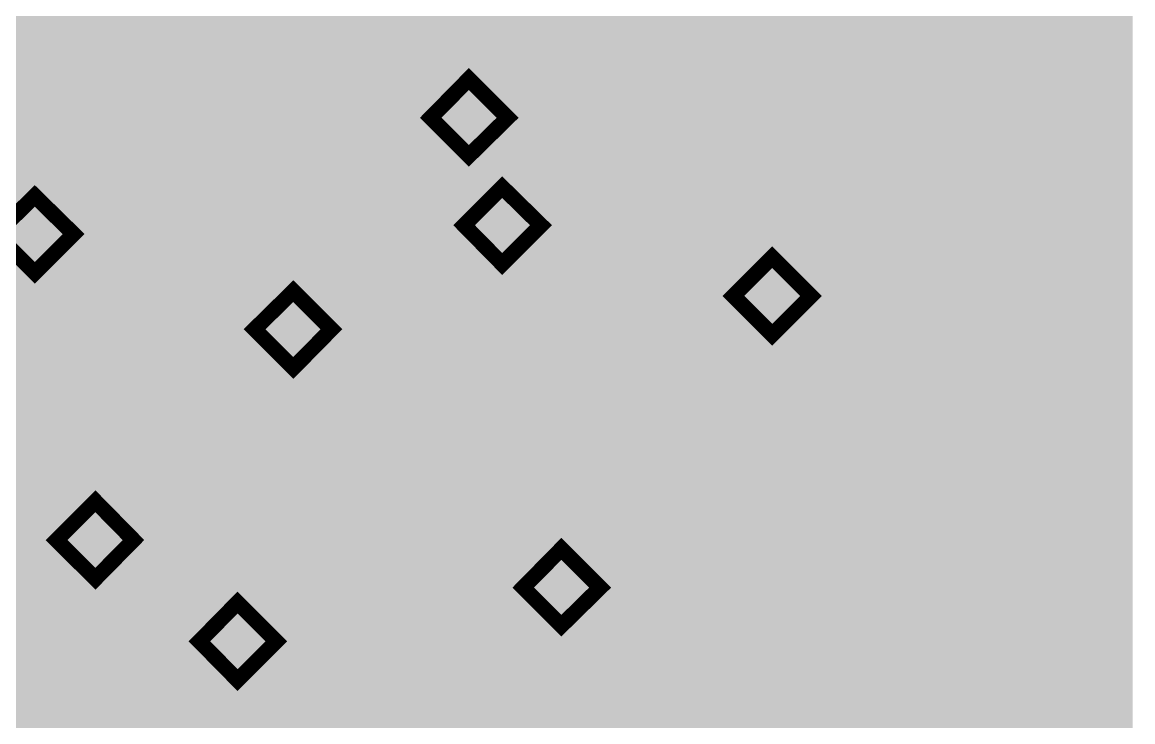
# Model space of a CAD drawing. Header units: millimetres. Extents: x 92 to 588, y 96 to 434.
# Drawn here: x 559.37 to 588.17, y 375.36 to 393.51 of the extents above; entities that cross this region are included whole.
import ezdxf

# ---------------------------------------------------------------- set-up
doc = ezdxf.new("R2010")
doc.units = ezdxf.units.MM
doc.layers.add('H', color=7, linetype='Continuous')
doc.layers.add('P', color=7, linetype='Continuous')

msp = doc.modelspace()

# ---------------------------------------------------------------- hatches: boundary and pattern name
at = {"layer": 'H', "linetype": 'Continuous'}
for points in [[(291.162, 223.903), (291.162, 433.788), (588.166, 433.788), (588.166, 223.903), (291.162, 223.903)], [(570.95, 390.043), (569.962, 391.031), (570.95, 392.037), (571.955, 391.031), (570.95, 390.043)], [(572.714, 389.073), (572.538, 389.073), (572.344, 389.108), (572.185, 389.161), (572.044, 389.214), (572.044, 389.585), (572.114, 389.549), (572.185, 389.514), (572.255, 389.479), (572.344, 389.444), (572.449, 389.426), (572.538, 389.391), (572.626, 389.373), (572.714, 389.373), (572.82, 389.373), (572.926, 389.408), (572.979, 389.426), (573.049, 389.497), (573.084, 389.532), (573.155, 389.62), (573.19, 389.708), (573.225, 389.814), (573.225, 389.955), (573.225, 390.026), (573.208, 390.132), (573.19, 390.184), (573.173, 390.22), (573.12, 390.29), (573.084, 390.326), (573.049, 390.361), (572.943, 390.396), (572.89, 390.414), (572.785, 390.431), (572.661, 390.449), (572.52, 390.449), (572.379, 390.414), (572.238, 390.396), (572.15, 390.378), (572.15, 391.719), (573.561, 391.719), (573.561, 391.402), (572.485, 391.402), (572.485, 390.714), (572.538, 390.731), (572.661, 390.731), (572.714, 390.731), (572.908, 390.731), (573.049, 390.696), (573.12, 390.678), (573.243, 390.625), (573.314, 390.573), (573.367, 390.52), (573.472, 390.396), (573.508, 390.326), (573.543, 390.255), (573.578, 390.061), (573.578, 389.955), (573.578, 389.867), (573.543, 389.691), (573.525, 389.602), (573.49, 389.532), (573.402, 389.391), (573.349, 389.32), (573.296, 389.267), (573.155, 389.179), (573.084, 389.144), (572.996, 389.108), (572.82, 389.073), (572.714, 389.073)], [(574.742, 389.073), (574.637, 389.073), (574.46, 389.108), (574.39, 389.126), (574.319, 389.161), (574.178, 389.232), (574.125, 389.285), (574.072, 389.338), (573.984, 389.461), (573.949, 389.532), (573.931, 389.602), (573.896, 389.761), (573.896, 389.849), (573.896, 389.938), (573.966, 390.132), (574.002, 390.22), (574.072, 390.308), (574.231, 390.449), (574.337, 390.502), (574.478, 390.378), (574.372, 390.255), (574.319, 390.184), (574.284, 390.114), (574.249, 389.955), (574.249, 389.867), (574.249, 389.761), (574.319, 389.567), (574.39, 389.479), (574.46, 389.408), (574.637, 389.338), (574.742, 389.32), (574.848, 389.338), (575.025, 389.391), (575.095, 389.461), (575.148, 389.532), (575.219, 389.708), (575.219, 389.814), (575.219, 389.885), (575.183, 390.026), (575.166, 390.061), (575.13, 390.114), (575.007, 390.22), (574.919, 390.255), (574.848, 390.29), (574.76, 390.326), (574.654, 390.378), (574.548, 390.414), (574.478, 390.378), (574.337, 390.502), (574.249, 390.573), (574.107, 390.696), (574.055, 390.767), (574.002, 390.837), (573.966, 390.996), (573.966, 391.084), (573.966, 391.155), (573.984, 391.296), (574.037, 391.419), (574.125, 391.525), (574.178, 391.578), (574.231, 391.631), (574.354, 391.701), (574.495, 391.737), (574.654, 391.772), (574.742, 391.772), (574.831, 391.772), (574.989, 391.754), (575.13, 391.701), (575.254, 391.631), (575.36, 391.543), (575.43, 391.437), (575.483, 391.313), (575.519, 391.19), (575.519, 391.119), (575.519, 391.031), (575.466, 390.855), (575.413, 390.767), (575.36, 390.696), (575.219, 390.555), (575.13, 390.502), (574.989, 390.643), (575.095, 390.767), (575.13, 390.837), (575.148, 390.89), (575.166, 391.031), (575.183, 391.102), (575.166, 391.19), (575.113, 391.331), (575.06, 391.402), (575.025, 391.419), (574.954, 391.472), (574.831, 391.507), (574.742, 391.525), (574.654, 391.507), (574.495, 391.454), (574.425, 391.419), (574.407, 391.384), (574.354, 391.331), (574.319, 391.225), (574.301, 391.137), (574.301, 391.066), (574.337, 390.961), (574.372, 390.908), (574.407, 390.872), (574.495, 390.784), (574.548, 390.749), (574.619, 390.714), (574.725, 390.678), (574.831, 390.625), (574.919, 390.59), (574.989, 390.643), (575.13, 390.502), (575.236, 390.431), (575.395, 390.308), (575.466, 390.237), (575.519, 390.167), (575.571, 389.955), (575.589, 389.849), (575.571, 389.761), (575.554, 389.62), (575.483, 389.479), (575.395, 389.355), (575.342, 389.285), (575.272, 389.232), (575.148, 389.161), (574.989, 389.108), (574.831, 389.073), (574.742, 389.073)], [(577.688, 389.073), (577.6, 389.073), (577.406, 389.108), (577.3, 389.126), (577.124, 389.179), (576.983, 389.232), (576.983, 389.602), (577.124, 389.514), (577.3, 389.444), (577.388, 389.408), (577.582, 389.373), (577.67, 389.373), (577.776, 389.373), (577.882, 389.408), (577.935, 389.426), (578.023, 389.479), (578.059, 389.514), (578.129, 389.602), (578.164, 389.691), (578.182, 389.743), (578.2, 389.849), (578.2, 389.92), (578.2, 389.99), (578.182, 390.096), (578.164, 390.149), (578.147, 390.202), (578.076, 390.273), (578.041, 390.29), (577.97, 390.343), (577.882, 390.361), (577.776, 390.378), (577.653, 390.378), (577.512, 390.378), (577.512, 390.678), (577.618, 390.678), (577.741, 390.678), (577.935, 390.731), (578.006, 390.784), (578.041, 390.819), (578.094, 390.872), (578.147, 391.013), (578.147, 391.102), (578.147, 391.155), (578.129, 391.243), (578.111, 391.278), (578.094, 391.313), (578.041, 391.366), (578.023, 391.384), (577.953, 391.419), (577.865, 391.454), (577.794, 391.454), (577.706, 391.472), (577.6, 391.454), (577.512, 391.437), (577.424, 391.419), (577.335, 391.384), (577.247, 391.349), (577.194, 391.313), (577.124, 391.278), (577.071, 391.243), (577.053, 391.613), (577.177, 391.666), (577.353, 391.719), (577.459, 391.737), (577.635, 391.772), (577.723, 391.772), (577.9, 391.754), (578.041, 391.737), (578.094, 391.719), (578.217, 391.648), (578.27, 391.613), (578.323, 391.578), (578.411, 391.472), (578.447, 391.419), (578.464, 391.366), (578.5, 391.225), (578.5, 391.137), (578.5, 391.031), (578.429, 390.855), (578.358, 390.767), (578.288, 390.696), (578.129, 390.59), (578.023, 390.555), (578.111, 390.52), (578.2, 390.484), (578.288, 390.449), (578.376, 390.378), (578.411, 390.326), (578.482, 390.237), (578.5, 390.184), (578.535, 390.114), (578.552, 389.973), (578.552, 389.814), (578.517, 389.655), (578.5, 389.567), (578.464, 389.497), (578.376, 389.373), (578.323, 389.32), (578.27, 389.25), (578.129, 389.161), (578.059, 389.144), (577.97, 389.108), (577.794, 389.073), (577.688, 389.073)], [(579.734, 389.073), (579.628, 389.073), (579.47, 389.108), (579.381, 389.126), (579.311, 389.161), (579.17, 389.232), (579.117, 389.285), (579.064, 389.338), (578.976, 389.461), (578.923, 389.602), (578.888, 389.761), (578.888, 389.849), (578.888, 389.938), (578.958, 390.132), (578.993, 390.22), (579.064, 390.308), (579.223, 390.449), (579.329, 390.502), (579.47, 390.378), (579.364, 390.255), (579.311, 390.184), (579.276, 390.114), (579.24, 389.955), (579.24, 389.867), (579.24, 389.761), (579.311, 389.567), (579.381, 389.479), (579.452, 389.408), (579.628, 389.338), (579.734, 389.32), (579.84, 389.338), (580.016, 389.391), (580.087, 389.461), (580.14, 389.532), (580.21, 389.708), (580.21, 389.814), (580.21, 389.885), (580.175, 390.026), (580.158, 390.061), (580.122, 390.114), (579.999, 390.22), (579.911, 390.255), (579.84, 390.29), (579.752, 390.326), (579.646, 390.378), (579.54, 390.414), (579.47, 390.378), (579.329, 390.502), (579.24, 390.573), (579.099, 390.696), (579.046, 390.767), (579.011, 390.837), (578.958, 390.996), (578.958, 391.084), (578.958, 391.155), (578.976, 391.296), (579.029, 391.419), (579.117, 391.525), (579.17, 391.578), (579.223, 391.631), (579.346, 391.701), (579.487, 391.737), (579.646, 391.772), (579.734, 391.772), (579.822, 391.772), (579.981, 391.754), (580.122, 391.701), (580.246, 391.631), (580.352, 391.543), (580.422, 391.437), (580.475, 391.313), (580.51, 391.19), (580.51, 391.119), (580.51, 391.031), (580.457, 390.855), (580.405, 390.767), (580.352, 390.696), (580.21, 390.555), (580.122, 390.502), (579.981, 390.643), (580.087, 390.767), (580.122, 390.837), (580.14, 390.89), (580.175, 391.031), (580.175, 391.102), (580.158, 391.19), (580.105, 391.331), (580.052, 391.402), (580.016, 391.419), (579.946, 391.472), (579.822, 391.507), (579.734, 391.525), (579.646, 391.507), (579.487, 391.454), (579.417, 391.419), (579.399, 391.384), (579.346, 391.331), (579.311, 391.225), (579.293, 391.137), (579.311, 391.066), (579.329, 390.961), (579.364, 390.908), (579.399, 390.872), (579.487, 390.784), (579.54, 390.749), (579.611, 390.714), (579.717, 390.678), (579.822, 390.625), (579.911, 390.59), (579.981, 390.643), (580.122, 390.502), (580.228, 390.431), (580.387, 390.308), (580.457, 390.237), (580.51, 390.167), (580.563, 389.955), (580.581, 389.849), (580.563, 389.761), (580.546, 389.62), (580.475, 389.479), (580.387, 389.355), (580.334, 389.285), (580.263, 389.232), (580.14, 389.161), (579.981, 389.108), (579.822, 389.073), (579.734, 389.073)], [(560.596, 388.844), (560.402, 388.844), (560.226, 388.879), (560.049, 388.932), (559.908, 388.985), (559.908, 389.355), (559.979, 389.32), (560.049, 389.285), (560.137, 389.25), (560.208, 389.214), (560.314, 389.179), (560.402, 389.161), (560.49, 389.144), (560.596, 389.144), (560.702, 389.144), (560.79, 389.179), (560.843, 389.197), (560.931, 389.267), (560.966, 389.303), (561.019, 389.373), (561.072, 389.479), (561.09, 389.585), (561.108, 389.726), (561.09, 389.779), (561.072, 389.902), (561.055, 389.938), (561.037, 389.99), (560.984, 390.061), (560.949, 390.096), (560.914, 390.114), (560.825, 390.167), (560.772, 390.184), (560.667, 390.202), (560.525, 390.202), (560.384, 390.202), (560.243, 390.184), (560.12, 390.167), (560.014, 390.149), (560.014, 391.472), (561.443, 391.472), (561.443, 391.172), (560.349, 391.172), (560.349, 390.484), (560.42, 390.502), (560.543, 390.502), (560.596, 390.502), (560.772, 390.502), (560.931, 390.467), (560.984, 390.449), (561.125, 390.378), (561.178, 390.343), (561.249, 390.29), (561.355, 390.167), (561.39, 390.096), (561.407, 390.026), (561.443, 389.832), (561.46, 389.726), (561.443, 389.62), (561.425, 389.444), (561.39, 389.373), (561.355, 389.285), (561.284, 389.161), (561.231, 389.091), (561.16, 389.038), (561.037, 388.95), (560.949, 388.914), (560.878, 388.879), (560.684, 388.844), (560.596, 388.844)], [(562.607, 388.844), (562.519, 388.844), (562.342, 388.862), (562.272, 388.897), (562.184, 388.932), (562.06, 389.003), (561.99, 389.056), (561.937, 389.108), (561.866, 389.232), (561.831, 389.303), (561.795, 389.373), (561.778, 389.532), (561.778, 389.602), (561.778, 389.708), (561.831, 389.902), (561.884, 389.99), (561.937, 390.079), (562.113, 390.22), (562.201, 390.273), (562.342, 390.132), (562.236, 390.026), (562.201, 389.955), (562.166, 389.885), (562.131, 389.726), (562.113, 389.638), (562.131, 389.514), (562.201, 389.32), (562.254, 389.25), (562.342, 389.179), (562.519, 389.108), (562.625, 389.091), (562.73, 389.108), (562.907, 389.161), (562.96, 389.232), (563.03, 389.303), (563.101, 389.479), (563.101, 389.585), (563.101, 389.655), (563.065, 389.779), (563.03, 389.832), (562.995, 389.885), (562.889, 389.973), (562.801, 390.026), (562.73, 390.061), (562.642, 390.096), (562.536, 390.132), (562.413, 390.184), (562.342, 390.132), (562.201, 390.273), (562.113, 390.343), (561.972, 390.467), (561.919, 390.52), (561.884, 390.59), (561.831, 390.767), (561.831, 390.855), (561.831, 390.925), (561.866, 391.066), (561.919, 391.19), (562.007, 391.296), (562.06, 391.349), (562.113, 391.384), (562.236, 391.472), (562.378, 391.507), (562.536, 391.543), (562.607, 391.543), (562.695, 391.543), (562.854, 391.507), (562.995, 391.472), (563.118, 391.402), (563.224, 391.313), (563.312, 391.208), (563.365, 391.084), (563.383, 390.943), (563.383, 390.872), (563.383, 390.802), (563.33, 390.625), (563.295, 390.537), (563.242, 390.449), (563.083, 390.326), (562.995, 390.273), (562.871, 390.414), (562.96, 390.537), (562.995, 390.59), (563.03, 390.661), (563.048, 390.802), (563.048, 390.872), (563.048, 390.961), (562.995, 391.102), (562.942, 391.172), (562.907, 391.19), (562.836, 391.243), (562.713, 391.278), (562.607, 391.278), (562.519, 391.278), (562.36, 391.225), (562.307, 391.172), (562.272, 391.155), (562.236, 391.084), (562.184, 390.978), (562.184, 390.89), (562.184, 390.837), (562.219, 390.731), (562.236, 390.678), (562.272, 390.643), (562.378, 390.555), (562.43, 390.52), (562.483, 390.484), (562.589, 390.431), (562.695, 390.396), (562.801, 390.361), (562.871, 390.414), (562.995, 390.273), (563.101, 390.202), (563.277, 390.079), (563.348, 390.008), (563.401, 389.92), (563.454, 389.726), (563.454, 389.62), (563.454, 389.532), (563.418, 389.373), (563.365, 389.25), (563.277, 389.108), (563.224, 389.056), (563.154, 389.003), (563.013, 388.914), (562.871, 388.862), (562.695, 388.844), (562.607, 388.844)], [(565.658, 388.844), (565.658, 389.126), (565.729, 389.126), (565.852, 389.161), (565.905, 389.197), (565.941, 389.232), (566.011, 389.338), (566.046, 389.408), (566.064, 389.461), (566.099, 389.638), (566.117, 389.726), (566.135, 389.938), (566.135, 390.184), (566.135, 390.449), (566.117, 390.643), (566.099, 390.749), (566.064, 390.908), (566.046, 390.978), (566.011, 391.031), (565.941, 391.137), (565.905, 391.172), (565.852, 391.208), (565.729, 391.243), (565.658, 391.243), (565.588, 391.243), (565.464, 391.208), (565.429, 391.172), (565.376, 391.137), (565.306, 391.031), (565.27, 390.978), (565.253, 390.908), (565.217, 390.731), (565.2, 390.643), (565.182, 390.431), (565.182, 390.184), (565.182, 389.92), (565.2, 389.726), (565.217, 389.638), (565.253, 389.479), (565.27, 389.408), (565.306, 389.338), (565.376, 389.232), (565.411, 389.197), (565.464, 389.161), (565.588, 389.126), (565.658, 389.126), (565.658, 388.844), (565.553, 388.844), (565.376, 388.879), (565.217, 388.967), (565.094, 389.091), (565.041, 389.179), (564.988, 389.267), (564.918, 389.461), (564.865, 389.726), (564.829, 390.026), (564.829, 390.184), (564.829, 390.361), (564.865, 390.661), (564.918, 390.908), (564.988, 391.119), (565.041, 391.208), (565.094, 391.278), (565.217, 391.402), (565.376, 391.49), (565.553, 391.525), (565.658, 391.525), (565.764, 391.525), (565.958, 391.49), (566.099, 391.402), (566.24, 391.278), (566.293, 391.19), (566.329, 391.102), (566.417, 390.908), (566.452, 390.643), (566.487, 390.361), (566.487, 390.184), (566.487, 390.026), (566.452, 389.708), (566.417, 389.461), (566.329, 389.25), (566.276, 389.161), (566.24, 389.091), (566.099, 388.967), (565.941, 388.879), (565.764, 388.844), (565.658, 388.844)], [(567.264, 388.844), (567.193, 388.844), (567.122, 388.844), (567.052, 388.862), (566.981, 388.879), (566.981, 389.214), (567.052, 389.197), (567.122, 389.161), (567.228, 389.144), (567.316, 389.144), (567.405, 389.144), (567.546, 389.179), (567.687, 389.232), (567.793, 389.32), (567.846, 389.373), (567.899, 389.426), (567.969, 389.567), (568.022, 389.726), (568.057, 389.902), (568.075, 390.008), (567.969, 390.202), (568.075, 390.255), (568.075, 390.326), (568.075, 390.361), (568.075, 390.414), (568.075, 390.537), (568.057, 390.767), (568.04, 390.855), (568.004, 390.925), (567.934, 391.049), (567.899, 391.102), (567.863, 391.137), (567.775, 391.208), (567.74, 391.225), (567.669, 391.243), (567.581, 391.243), (567.475, 391.243), (567.334, 391.19), (567.264, 391.137), (567.193, 391.049), (567.158, 390.961), (567.105, 390.784), (567.105, 390.661), (567.105, 390.573), (567.122, 390.431), (567.14, 390.378), (567.175, 390.326), (567.246, 390.237), (567.281, 390.202), (567.316, 390.184), (567.387, 390.149), (567.44, 390.132), (567.51, 390.114), (567.616, 390.114), (567.722, 390.114), (567.846, 390.149), (567.969, 390.202), (568.075, 390.008), (567.934, 389.92), (567.81, 389.867), (567.74, 389.849), (567.599, 389.832), (567.528, 389.832), (567.387, 389.832), (567.264, 389.867), (567.211, 389.885), (567.087, 389.938), (567.034, 389.973), (566.964, 390.043), (566.858, 390.167), (566.823, 390.255), (566.787, 390.326), (566.752, 390.52), (566.752, 390.643), (566.752, 390.731), (566.787, 390.925), (566.823, 390.996), (566.858, 391.084), (566.946, 391.225), (566.999, 391.296), (567.052, 391.349), (567.175, 391.437), (567.264, 391.472), (567.334, 391.49), (567.493, 391.525), (567.581, 391.525), (567.669, 391.525), (567.828, 391.507), (567.899, 391.472), (567.969, 391.437), (568.093, 391.349), (568.145, 391.296), (568.216, 391.225), (568.322, 391.031), (568.357, 390.925), (568.392, 390.802), (568.428, 390.52), (568.428, 390.343), (568.428, 390.184), (568.392, 389.885), (568.357, 389.726), (568.322, 389.602), (568.216, 389.355), (568.145, 389.25), (568.075, 389.161), (567.881, 389.003), (567.793, 388.95), (567.669, 388.897), (567.422, 388.844), (567.264, 388.844)], [(576.048, 389.126), (576.048, 389.62), (576.453, 389.62), (576.453, 389.126), (576.048, 389.126)], [(563.912, 388.897), (563.912, 389.391), (564.335, 389.391), (564.335, 388.897), (563.912, 388.897)], [(571.814, 387.239), (570.827, 388.244), (571.814, 389.232), (572.82, 388.244), (571.814, 387.239)], [(559.696, 387.009), (558.691, 388.015), (559.696, 389.003), (560.702, 388.015), (559.696, 387.009)], [(578.817, 385.404), (577.812, 386.41), (578.817, 387.415), (579.822, 386.41), (578.817, 385.404)], [(566.399, 384.54), (565.394, 385.545), (566.399, 386.533), (567.387, 385.545), (566.399, 384.54)], [(567.281, 383.147), (567.105, 383.147), (566.928, 383.182), (566.752, 383.217), (566.611, 383.288), (566.611, 383.658), (566.681, 383.623), (566.823, 383.552), (566.911, 383.517), (567.017, 383.482), (567.105, 383.464), (567.193, 383.446), (567.299, 383.446), (567.387, 383.446), (567.493, 383.482), (567.546, 383.499), (567.634, 383.552), (567.669, 383.605), (567.722, 383.676), (567.757, 383.782), (567.793, 383.887), (567.793, 384.011), (567.793, 384.081), (567.775, 384.205), (567.757, 384.24), (567.74, 384.293), (567.687, 384.364), (567.652, 384.381), (567.616, 384.417), (567.51, 384.469), (567.475, 384.487), (567.352, 384.505), (567.228, 384.505), (567.087, 384.505), (566.946, 384.487), (566.805, 384.469), (566.717, 384.452), (566.717, 385.775), (568.128, 385.775), (568.128, 385.475), (567.052, 385.475), (567.052, 384.787), (567.105, 384.787), (567.228, 384.805), (567.281, 384.805), (567.475, 384.787), (567.616, 384.769), (567.687, 384.752), (567.81, 384.681), (567.881, 384.646), (567.951, 384.593), (568.04, 384.469), (568.075, 384.399), (568.11, 384.328), (568.145, 384.134), (568.145, 384.011), (568.145, 383.923), (568.11, 383.746), (568.093, 383.676), (568.057, 383.588), (567.969, 383.446), (567.916, 383.393), (567.863, 383.341), (567.722, 383.235), (567.652, 383.199), (567.563, 383.182), (567.387, 383.147), (567.281, 383.147)], [(569.221, 383.129), (569.045, 383.164), (568.957, 383.199), (568.886, 383.217), (568.745, 383.305), (568.692, 383.358), (568.639, 383.411), (568.551, 383.535), (568.516, 383.605), (568.498, 383.676), (568.463, 383.834), (568.463, 383.905), (568.481, 384.011), (568.534, 384.205), (568.586, 384.293), (568.639, 384.381), (568.798, 384.522), (568.904, 384.575), (569.045, 384.434), (568.939, 384.311), (568.886, 384.258), (568.851, 384.187), (568.816, 384.028), (568.816, 383.94), (568.816, 383.817), (568.886, 383.623), (568.957, 383.552), (569.027, 383.482), (569.204, 383.393), (569.31, 383.393), (569.415, 383.393), (569.592, 383.464), (569.662, 383.517), (569.715, 383.588), (569.786, 383.764), (569.804, 383.887), (569.786, 383.958), (569.768, 384.081), (569.733, 384.134), (569.698, 384.187), (569.574, 384.275), (569.486, 384.328), (569.433, 384.364), (569.327, 384.399), (569.239, 384.434), (569.116, 384.487), (569.045, 384.434), (568.904, 384.575), (568.816, 384.646), (568.675, 384.769), (568.622, 384.822), (568.586, 384.893), (568.534, 385.052), (568.534, 385.157), (568.534, 385.228), (568.569, 385.369), (568.622, 385.475), (568.692, 385.598), (568.745, 385.634), (568.816, 385.687), (568.939, 385.757), (569.08, 385.81), (569.221, 385.828), (569.31, 385.845), (569.398, 385.828), (569.557, 385.81), (569.698, 385.757), (569.821, 385.704), (569.927, 385.598), (569.998, 385.493), (570.05, 385.387), (570.086, 385.246), (570.086, 385.175), (570.086, 385.087), (570.033, 384.928), (569.98, 384.84), (569.927, 384.752), (569.786, 384.628), (569.698, 384.575), (569.557, 384.716), (569.662, 384.84), (569.698, 384.893), (569.715, 384.963), (569.751, 385.104), (569.751, 385.175), (569.751, 385.263), (569.68, 385.404), (569.627, 385.457), (569.592, 385.493), (569.539, 385.545), (569.415, 385.581), (569.31, 385.581), (569.221, 385.581), (569.063, 385.528), (568.992, 385.475), (568.975, 385.457), (568.922, 385.387), (568.886, 385.281), (568.869, 385.193), (568.886, 385.14), (568.904, 385.034), (568.939, 384.981), (568.975, 384.928), (569.063, 384.858), (569.116, 384.822), (569.186, 384.787), (569.292, 384.734), (569.398, 384.681), (569.486, 384.663), (569.557, 384.716), (569.698, 384.575), (569.804, 384.505), (569.98, 384.381), (570.033, 384.311), (570.086, 384.223), (570.139, 384.028), (570.156, 383.905), (570.156, 383.834), (570.121, 383.676), (570.05, 383.535), (569.962, 383.411), (569.909, 383.358), (569.856, 383.305), (569.715, 383.217), (569.557, 383.164), (569.398, 383.129), (569.221, 383.129)], [(572.59, 383.199), (572.59, 384.081), (572.59, 384.364), (572.59, 385.369), (571.726, 384.364), (572.59, 384.364), (572.59, 384.081), (571.462, 384.081), (571.462, 384.452), (572.608, 385.775), (572.926, 385.775), (572.926, 384.364), (573.243, 384.364), (573.243, 384.081), (572.926, 384.081), (572.926, 383.199), (572.59, 383.199)], [(573.719, 383.199), (573.719, 383.464), (574.196, 383.464), (574.196, 385.193), (573.719, 385.193), (573.719, 385.422), (573.843, 385.422), (574.055, 385.475), (574.107, 385.493), (574.143, 385.528), (574.196, 385.581), (574.249, 385.687), (574.249, 385.792), (574.531, 385.792), (574.531, 383.464), (574.989, 383.464), (574.989, 383.199), (573.719, 383.199)], [(570.615, 383.199), (570.615, 383.693), (571.038, 383.693), (571.038, 383.199), (570.615, 383.199)], [(561.266, 379.072), (560.261, 380.077), (561.266, 381.083), (562.254, 380.077), (561.266, 379.072)], [(559.52, 377.379), (559.52, 377.749), (559.696, 377.908), (559.855, 378.067), (559.996, 378.208), (560.155, 378.366), (560.296, 378.525), (560.49, 378.79), (560.561, 378.896), (560.596, 378.984), (560.649, 379.195), (560.667, 379.301), (560.649, 379.389), (560.631, 379.478), (560.614, 379.531), (560.561, 379.583), (560.525, 379.619), (560.473, 379.672), (560.402, 379.689), (560.314, 379.725), (560.226, 379.725), (560.12, 379.725), (560.032, 379.707), (559.943, 379.672), (559.855, 379.636), (559.785, 379.601), (559.714, 379.566), (559.644, 379.531), (559.608, 379.495), (559.573, 379.866), (559.696, 379.919), (559.873, 379.972), (559.979, 379.989), (560.155, 380.024), (560.331, 380.024), (560.49, 379.989), (560.631, 379.954), (560.755, 379.883), (560.808, 379.83), (560.861, 379.778), (560.931, 379.672), (560.984, 379.531), (561.019, 379.389), (561.019, 379.319), (561.002, 379.16), (560.984, 379.037), (560.931, 378.913), (560.878, 378.79), (560.808, 378.684), (560.72, 378.578), (560.631, 378.455), (560.543, 378.349), (560.367, 378.172), (560.173, 377.978), (559.979, 377.802), (559.855, 377.678), (561.125, 377.678), (561.125, 377.379), (559.52, 377.379)], [(561.919, 377.326), (561.848, 377.343), (561.69, 377.343), (561.619, 377.379), (561.619, 377.696), (561.69, 377.678), (561.778, 377.661), (561.866, 377.643), (561.972, 377.626), (562.042, 377.643), (562.201, 377.661), (562.342, 377.714), (562.448, 377.802), (562.554, 377.908), (562.625, 378.049), (562.677, 378.208), (562.713, 378.402), (562.713, 378.49), (562.625, 378.684), (562.713, 378.737), (562.73, 378.807), (562.73, 379.037), (562.695, 379.248), (562.677, 379.337), (562.66, 379.407), (562.589, 379.548), (562.554, 379.583), (562.501, 379.636), (562.43, 379.689), (562.395, 379.707), (562.307, 379.725), (562.219, 379.742), (562.113, 379.725), (561.99, 379.672), (561.919, 379.619), (561.848, 379.548), (561.795, 379.46), (561.76, 379.284), (561.76, 379.143), (561.76, 379.072), (561.778, 378.931), (561.813, 378.825), (561.884, 378.737), (561.937, 378.684), (561.972, 378.666), (562.042, 378.631), (562.078, 378.613), (562.166, 378.596), (562.254, 378.596), (562.378, 378.613), (562.501, 378.649), (562.625, 378.684), (562.713, 378.49), (562.589, 378.419), (562.448, 378.366), (562.395, 378.349), (562.254, 378.313), (562.184, 378.313), (562.042, 378.313), (561.919, 378.349), (561.866, 378.366), (561.743, 378.419), (561.69, 378.472), (561.619, 378.525), (561.513, 378.666), (561.478, 378.737), (561.443, 378.825), (561.407, 379.019), (561.407, 379.125), (561.407, 379.231), (561.443, 379.407), (561.496, 379.566), (561.584, 379.725), (561.637, 379.778), (561.707, 379.83), (561.831, 379.919), (561.901, 379.954), (561.99, 379.989), (562.148, 380.024), (562.219, 380.024), (562.307, 380.024), (562.466, 379.989), (562.554, 379.954), (562.625, 379.936), (562.748, 379.848), (562.801, 379.795), (562.854, 379.707), (562.96, 379.531), (562.995, 379.407), (563.03, 379.301), (563.065, 379.001), (563.083, 378.825), (563.065, 378.666), (563.03, 378.366), (563.013, 378.225), (562.96, 378.084), (562.854, 377.837), (562.801, 377.749), (562.713, 377.643), (562.536, 377.502), (562.43, 377.432), (562.325, 377.396), (562.06, 377.343), (561.919, 377.326)], [(573.349, 377.855), (572.361, 378.843), (573.349, 379.848), (574.354, 378.843), (573.349, 377.855)], [(564.953, 376.444), (563.965, 377.449), (564.953, 378.455), (565.958, 377.449), (564.953, 376.444)]]:
    msp.add_hatch(color=7, dxfattribs=at).paths.add_polyline_path(points)

# ---------------------------------------------------------------- linework, layer by layer
at = {"layer": 'P', "color": 7, "const_width": 0.4}
for points in [[(569.962, 391.031), (570.95, 390.043), (571.955, 391.031), (570.95, 392.037), (569.962, 391.031), (569.962, 391.031)], [(570.827, 388.244), (571.814, 387.239), (572.82, 388.244), (571.814, 389.232), (570.827, 388.244), (570.827, 388.244)], [(558.691, 388.015), (559.696, 387.009), (560.702, 388.015), (559.696, 389.003), (558.691, 388.015), (558.691, 388.015)], [(577.812, 386.41), (578.817, 385.404), (579.822, 386.41), (578.817, 387.415), (577.812, 386.41), (577.812, 386.41)], [(565.394, 385.545), (566.399, 384.54), (567.387, 385.545), (566.399, 386.533), (565.394, 385.545), (565.394, 385.545)], [(560.261, 380.077), (561.266, 379.072), (562.254, 380.077), (561.266, 381.083), (560.261, 380.077), (560.261, 380.077)], [(572.361, 378.843), (573.349, 377.855), (574.354, 378.843), (573.349, 379.848), (572.361, 378.843), (572.361, 378.843)], [(563.965, 377.449), (564.953, 376.444), (565.958, 377.449), (564.953, 378.455), (563.965, 377.449), (563.965, 377.449)]]:
    msp.add_lwpolyline(points, dxfattribs=at)

doc.saveas('drawing.dxf')
